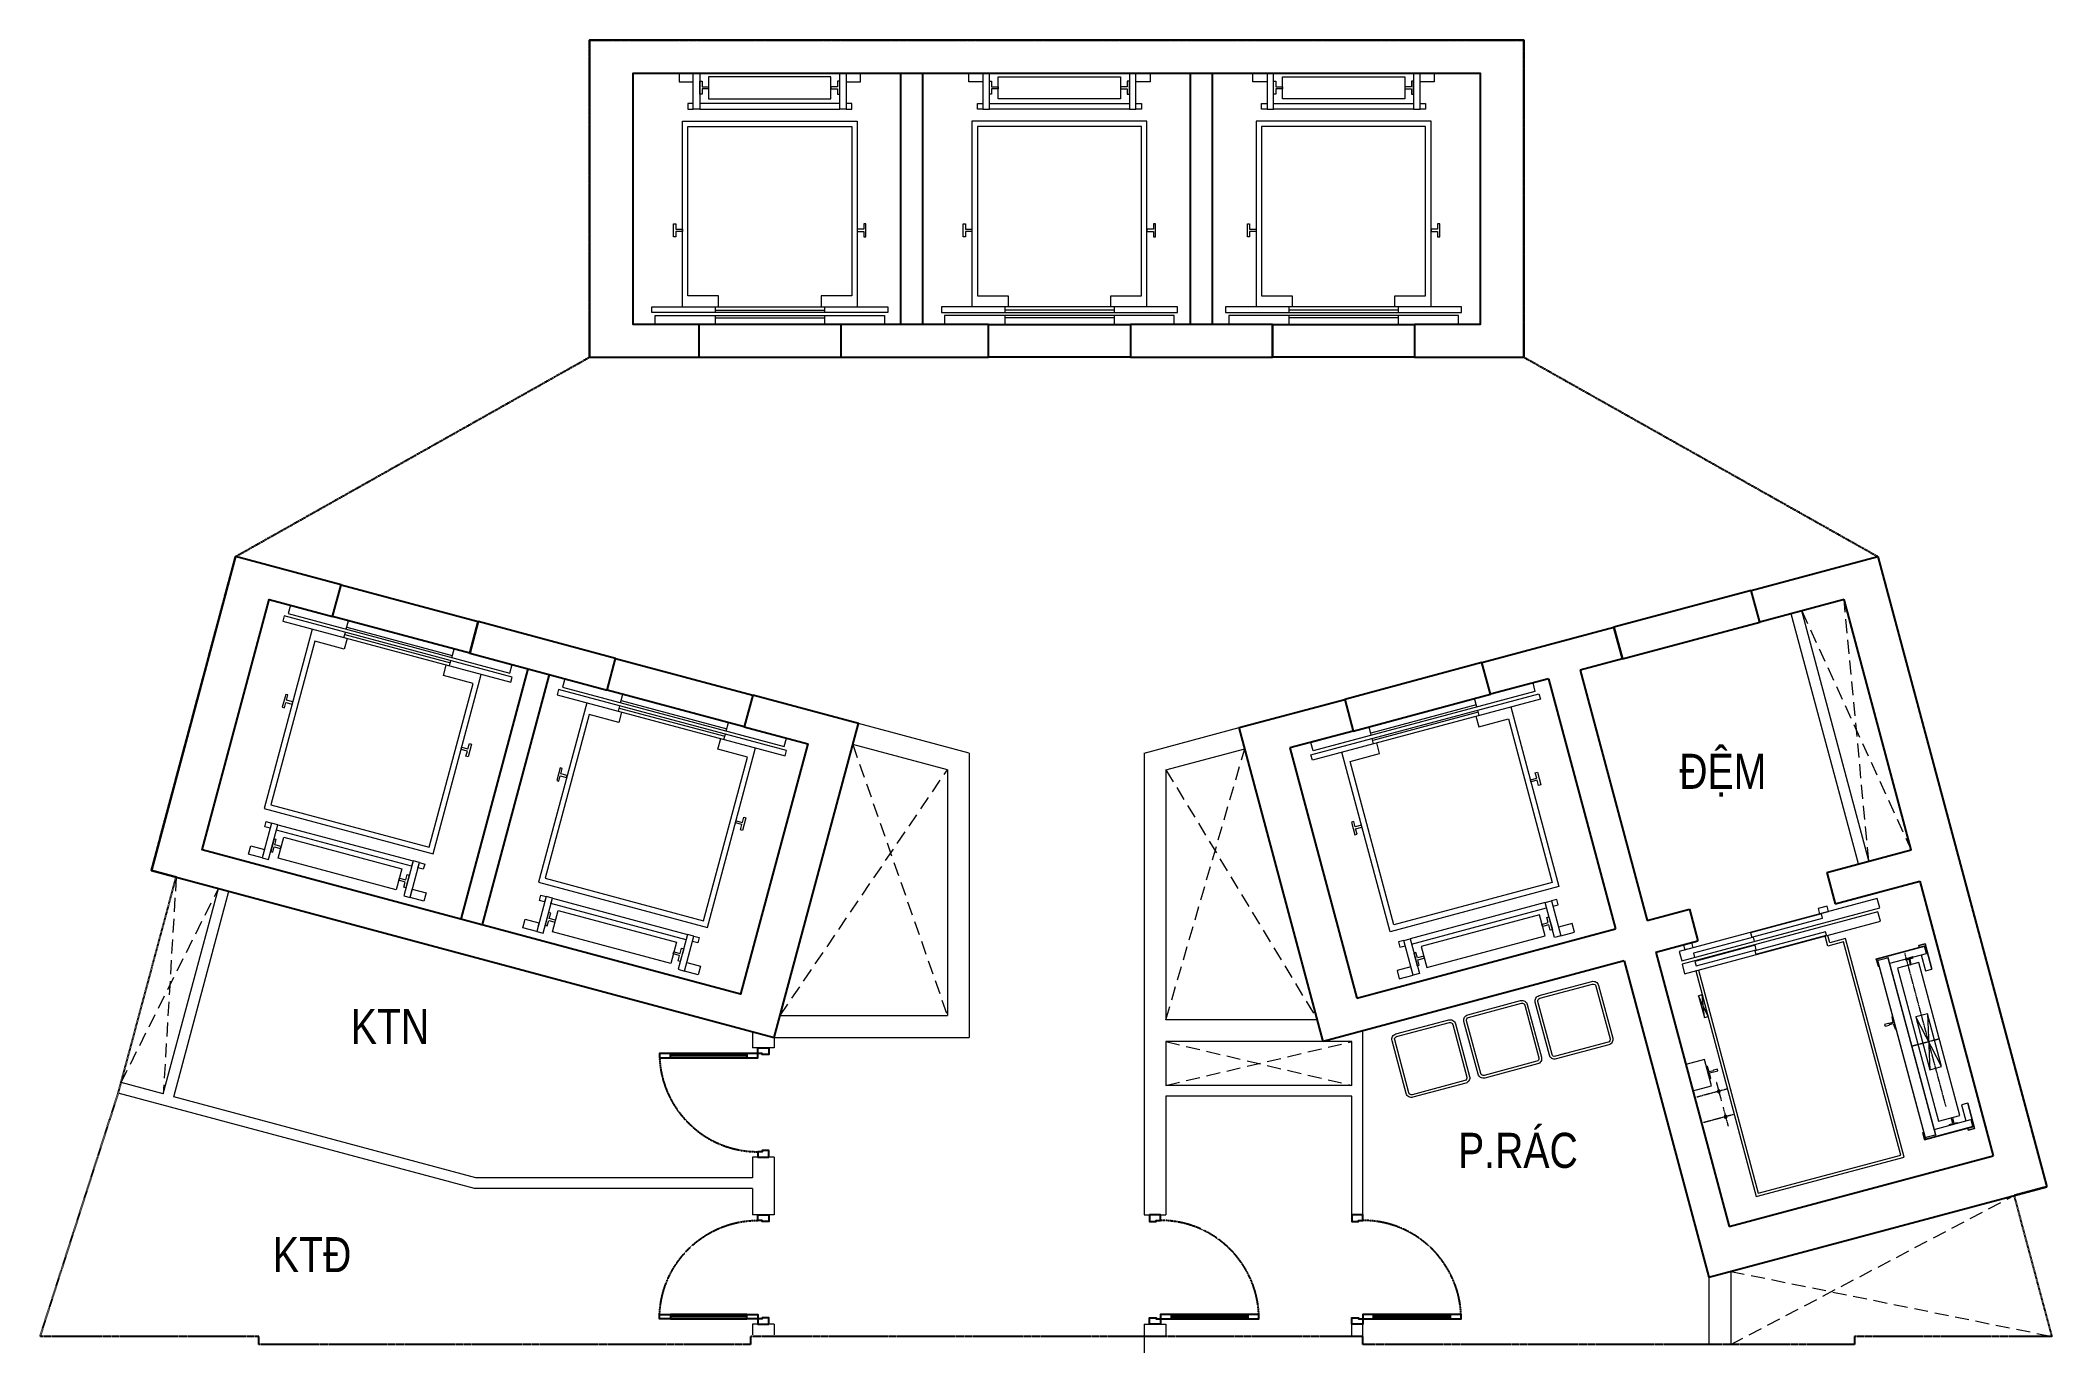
# Model space of a CAD drawing. Header units: millimetres. Extents: x -9300 to 9105, y -12010 to 0.
import ezdxf

# ---------------------------------------------------------------- set-up
doc = ezdxf.new("R2010")
doc.units = ezdxf.units.MM
for name, pattern in [('HIDDEN', [9.525, 6.35, -3.175]), ('XREF MB$0$HIDDEN', [0.375, 0.25, -0.125]), ('Xref.Trục tầng 1$0$CENTER2', [1.125, 0.75, -0.125, 0.125, -0.125])]:
    doc.linetypes.add(name, pattern=pattern)
doc.layers.get('0').update_dxf_attribs({"color": 231})
for name, color, linetype in [('A-CONC', 2, 'Continuous'), ('A-DOOR', 142, 'Continuous'), ('A-FINE', 255, 'Continuous'), ('MDI-BAO-TM', 3, 'HIDDEN')]:
    doc.layers.add(name, color=color, linetype=linetype)
for name, color, linetype, lineweight in [('A-HIDD', 45, 'HIDDEN', 9), ('A-LITE', 9, 'Continuous', 9), ('A-Truc', 10, 'Xref.Trục tầng 1$0$CENTER2', 9), ('A-WALL', 1, 'Continuous', 13), ('KTV-KT-TUONG', 4, 'Continuous', 18), ('NKB-Fur', 44, 'Continuous', 9), ('text', 7, 'Continuous', 20)]:
    doc.layers.add(name, color=color, linetype=linetype, lineweight=lineweight)
doc.styles.add('MDI_Chu Thuong', font='arial.ttf', dxfattribs={"width": 0.8})

# ---------------------------------------------------------------- blocks, each defined once
blk = doc.blocks.new('THANG TÀNG DH_dwg_tm1700x1700mb-2265521-MẶT BẰNG TẦNG 08-11')
for p, q in [((-160, 500), (-110, 500)), ((-130, -500), (-130, 500)), ((-80, 500), (0, 500)), ((-60, -500), (-60, 500)), ((-160, -500), (-110, -500)), ((-80, -500), (0, -500))]:
    blk.add_line(p, q)
at = {"flags": 128}
for points in [[(-110, -1080), (-160, -1080), (-160, 1080), (-110, 1080)], [(-80, 1050), (0, 1050), (0, -1050), (-80, -1050)], [(-2220, 830), (-2300, 830), (-2300, 700), (-2220, 700)], [(-1970, 750), (-2020, 750), (-2020, 700), (-1970, 700)], [(-850, 860), (-800, 860), (-800, 880), (-920, 880), (-920, 860), (-870, 860), (-870, 800), (-850, 800)], [(-1970, 640), (-2020, 640), (-2020, -640), (-1970, -640), (-1970, 640), (-2300, 640), (-2300, 700), (-1970, 700)], [(-2065, 560), (-2265, 560), (-2265, -560), (-2065, -560)], [(-2155, 620), (-2105, 620), (-2105, 640), (-2225, 640), (-2225, 620), (-2175, 620), (-2175, 560), (-2155, 560)], [(-1970, -700), (-2020, -700), (-2020, -750), (-1970, -750), (-1970, -700), (-2300, -700), (-2300, -640), (-1970, -640)], [(-2220, -700), (-2300, -700), (-2300, -830), (-2220, -830)], [(-2155, -620), (-2105, -620), (-2105, -640), (-2225, -640), (-2225, -620), (-2175, -620), (-2175, -560), (-2155, -560)], [(-850, -860), (-800, -860), (-800, -880), (-920, -880), (-920, -860), (-870, -860), (-870, -800), (-850, -800)]]:
    blk.add_lwpolyline(points, close=True, dxfattribs=at)
for points in [[(-160, -800), (-1860, -800), (-1860, 800), (-160, 800)], [(-160, -470), (-260, -470), (-260, -750), (-1810, -750), (-1810, 750), (-260, 750), (-260, 470), (-160, 470)]]:
    blk.add_lwpolyline(points, dxfattribs=at)
blk = doc.blocks.new('A$C8c83b87d')
at = {"layer": 'NKB-Fur'}
for points in [[(250, -300), (-250, -300, -0.414214), (-300, -250), (-300, 250, -0.414214), (-250, 300), (250, 300, -0.414214), (300, 250), (300, -250, -0.414214)], [(250, -275), (-250, -275, -0.414214), (-275, -250), (-275, 250, -0.414214), (-250, 275), (250, 275, -0.414214), (275, 250), (275, -250, -0.414214)]]:
    blk.add_lwpolyline(points, format="xyb", close=True, dxfattribs=at)
blk = doc.blocks.new('THANG TÀNG DH_dwg_MB DH 5T TC 180$0$2_thang maycuon$0$Z$W__23185-2265523-MẶT BẰNG TẦNG 08-11')
at = {"flags": 128}
blk.add_lwpolyline([(57, -89), (-57, -89), (-57, -81), (-4.75, -78), (-4.75, -41.25), (-8, -38), (-8, 0), (8, 0), (8, -38), (4.75, -41.25), (4.75, -78), (57, -81)], close=True, dxfattribs=at)
blk = doc.blocks.new('THANG TÀNG DH_dwg_tm1400x2100mb-2265527-MẶT BẰNG TẦNG 08-11')
for p, q in [((1812, 2080), (1817, 2080)), ((710, 1945), (1210, 1835))]:
    blk.add_line(p, q)
at = {"flags": 128}
for points in [[(325, 2090), (85, 2090), (85, 2030), (103, 2030), (85, 2030), (85, 2090), (325, 2090), (325, 2030), (173, 2030)], [(103, 2080), (108, 2080), (108, 1622), (103, 1622), (103, 2080), (108, 2080), (110, 2080), (118, 2080), (171, 2080), (173, 2080)], [(173, 1732), (173, 2080), (171, 2080), (118, 2080), (110, 2080), (108, 2080)], [(1747, 2030), (1595, 2030), (1595, 2090), (1835, 2090), (1835, 2030), (1817, 2030), (1835, 2030), (1835, 2090), (1595, 2090)], [(1812, 1622), (1817, 1622), (1817, 2080), (1812, 2080), (1810, 2080), (1802, 2080), (1810, 2080), (1812, 2080), (1812, 1622), (1810, 1622), (1802, 1622), (1749, 1622), (1747, 1622), (1747, 1632)], [(1747, 1732), (1747, 2080), (1802, 2080), (1747, 2080)], [(1210, 1945), (1210, 1835), (710, 1835), (710, 1945), (1210, 1945), (710, 1835)], [(120, 1729), (120, 1732), (1800, 1732), (1800, 1729)], [(1800, 1634), (1800, 1638), (1800, 1641), (1800, 1650), (1800, 1713), (1800, 1722), (1800, 1725), (1800, 1729), (120, 1729), (120, 1725), (120, 1722), (120, 1713), (120, 1650), (120, 1641), (120, 1638), (120, 1634)], [(2139, 1750), (2229, 1750), (2229, -105), (2140, -105), (2140, 1750)], [(108, 1622), (110, 1622), (118, 1622), (171, 1622), (173, 1622), (173, 1632)], [(2140, 0), (0, 0), (0, 1400), (2070, 1400), (2070, 1250), (2140, 1250)], [(2140, 25), (25, 25), (25, 1375), (2045, 1375), (2045, 1225), (2140, 1225)], [(2260, 590), (2300, 590), (2300, 20), (2260, 20)], [(2350, -25), (2350, -45), (2400, -45), (2400, 30), (2350, 30)], [(1085, -310), (1085, -132), (1335, -132), (1335, -310)], [(1705, -35), (1910, 0), (1910, -35), (1705, -35), (1705, 0), (1910, -35)]]:
    blk.add_lwpolyline(points, dxfattribs=at)
for points in [[(108, 2076), (108, 2075)], [(182, 1919), (180, 1952), (173, 1952), (173, 1878), (180, 1878), (182, 1911), (204, 1911), (205, 1910), (235, 1910), (235, 1920), (205, 1920), (204, 1919)], [(1685, 1790), (235, 1790), (235, 1990), (1685, 1990)], [(1738, 1919), (1740, 1952), (1747, 1952), (1747, 1878), (1740, 1878), (1738, 1911), (1716, 1911), (1715, 1910), (1685, 1910), (1685, 1920), (1715, 1920), (1716, 1919)], [(2350, 1775), (2350, -100), (2260, -100), (2260, 1775)], [(1800, 1632), (120, 1632), (120, 1634), (1800, 1634)], [(1153, 1632), (1267, 1632), (1267, 1624), (1215, 1620), (1215, 1584), (1218, 1580), (1218, 1542), (1202, 1542), (1202, 1580), (1205, 1584), (1205, 1620), (1153, 1624)], [(2400, 1315), (2400, 1230), (2350, 1230), (2350, 1315)], [(2145, 570), (2145, 1240), (2177, 1240), (2177, 570)], [(2345, 1245), (2345, 575), (2305, 575), (2305, 1245)], [(2224, 585), (2224, 15), (2182, 15), (2182, 585)]]:
    blk.add_lwpolyline(points, close=True, dxfattribs=at)
for centre in [(779, -82), (1020, -82)]:
    blk.add_circle(centre, 13)
at = {"layer": 'A-Truc'}
for p, q in [((347, 1890), (1801, 1890)), ((960, 1980), (960, 1730)), ((779, 0), (779, -290)), ((1020, 0), (1020, -290)), ((869, -82), (689, -82)), ((1110, -82), (930, -82))]:
    blk.add_line(p, q, dxfattribs=at)
at = {"zscale": -1}
blk.add_blockref('THANG TÀNG DH_dwg_MB DH 5T TC 180$0$2_thang maycuon$0$Z$W__23185-2265523-MẶT BẰNG TẦNG 08-11', (1210, -42), dxfattribs=at)
blk = doc.blocks.new('*U11')
blk.add_line((-70, 100), (-70, 800))
for points in [[(-50, 0), (-50, 900), (-90, 900), (-90, 0)], [(-50, 100), (-90, 100), (-90, 800), (-50, 800)], [(-1000, -100), (-940, -100), (-940, -40), (-950, -40), (-950, 0), (-1000, 0)], [(0, -100), (-60, -100), (-60, -40), (-50, -40), (-50, 0), (0, 0)]]:
    blk.add_lwpolyline(points, close=True)
at = {"linetype": 'XREF MB$0$HIDDEN'}
blk.add_arc((-50, 0), 900, 90, 180, dxfattribs=at)
blk = doc.blocks.new('*U14')
blk.add_line((-70, 100), (-70, 800))
for points in [[(-50, 0), (-50, 900), (-90, 900), (-90, 0)], [(-50, 100), (-90, 100), (-90, 800), (-50, 800)], [(-1000, -100), (-940, -100), (-940, -40), (-950, -40), (-950, 0), (-1000, 0)], [(0, -100), (-60, -100), (-60, -40), (-50, -40), (-50, 0), (0, 0)]]:
    blk.add_lwpolyline(points, close=True)
at = {"linetype": 'XREF MB$0$HIDDEN'}
blk.add_arc((-50, 0), 900, 90, 180, dxfattribs=at)
blk = doc.blocks.new('*U12')
blk.add_line((-70, 100), (-70, 800))
for points in [[(-50, 0), (-50, 900), (-90, 900), (-90, 0)], [(-50, 100), (-90, 100), (-90, 800), (-50, 800)], [(-1000, -100), (-940, -100), (-940, -40), (-950, -40), (-950, 0), (-1000, 0)], [(0, -100), (-60, -100), (-60, -40), (-50, -40), (-50, 0), (0, 0)]]:
    blk.add_lwpolyline(points, close=True)
at = {"linetype": 'XREF MB$0$HIDDEN'}
blk.add_arc((-50, 0), 900, 90, 180, dxfattribs=at)
blk = doc.blocks.new('*U13')
blk.add_line((-70, 100), (-70, 800))
for points in [[(-50, 0), (-50, 900), (-90, 900), (-90, 0)], [(-50, 100), (-90, 100), (-90, 800), (-50, 800)], [(-1000, -100), (-940, -100), (-940, -40), (-950, -40), (-950, 0), (-1000, 0)], [(0, -100), (-60, -100), (-60, -40), (-50, -40), (-50, 0), (0, 0)]]:
    blk.add_lwpolyline(points, close=True)
at = {"linetype": 'XREF MB$0$HIDDEN'}
blk.add_arc((-50, 0), 900, 90, 180, dxfattribs=at)

msp = doc.modelspace()

# ---------------------------------------------------------------- linework, layer by layer
at = {"layer": 'A-CONC'}
for p, q in [((-3275, -2600), (-3275, -2900)), ((-1975, -2600), (-1975, -2900)), ((1975, -2600), (1975, -2900)), ((3275, -2600), (3275, -2900)), ((6354, -5035), (7513, -4724)), ((7513, -4724), (9058, -10491)), ((-6625, -5273), (-6547, -4983)), ((6432, -5324), (6354, -5035)), ((6432, -5324), (6354, -5035)), ((7204, -5117), (6432, -5324)), ((7818, -7407), (7204, -5117)), ((-5369, -5609), (-5292, -5319)), ((5176, -5661), (5098, -5371)), ((4500, -5842), (5113, -8131)), ((4790, -5764), (5403, -8054)), ((1669, -6290), (2635, -6031)), ((2635, -6031), (2713, -6321)), ((2439, -9163), (1669, -6290)), ((2713, -6321), (2133, -6476)), ((2133, -6476), (2747, -8765)), ((7045, -7614), (7818, -7407)), ((7045, -7614, 0), (7123, -7903, 0)), ((7123, -7903), (7896, -7696)), ((7896, -7696), (8568, -10208)), ((5403, -8054), (5789, -7950)), ((5789, -7950, 0), (5867, -8240, 0)), ((2747, -8765), (5113, -8131)), ((5481, -8343), (5867, -8240)), ((5192, -8425), (2439, -9163)), ((5192, -8425), (5967, -11319)), ((5481, -8343), (6154, -10855)), ((6154, -10855), (8568, -10208)), ((5967, -11319), (9058, -10491))]:
    msp.add_line(p, q, dxfattribs=at)
for points in [[(-3275, -2600), (-3875, -2600), (-3875, -300), (3875, -300), (3875, -2600), (3275, -2600), (3275, -2900), (4275, -2900), (4275, 0), (-4275, 0), (-4275, -2900), (-3275, -2900)], [(-1975, -2900), (-625, -2900), (-625, -2600), (-1975, -2600)], [(4500, -5842), (3969, -5984), (3891, -5695), (5098, -5371), (5176, -5661), (4790, -5764)]]:
    msp.add_lwpolyline(points, dxfattribs=at)
for points in [[(1975, -2900), (1975, -2600), (675, -2600), (675, -2900)], [(-2780, -5992), (-2858, -6282), (-2278, -6437), (-2892, -8727), (-7818, -7407), (-7204, -5117), (-6625, -5273), (-6547, -4983), (-7513, -4724), (-8283, -7597), (-2584, -9124), (-1814, -6251)], [(-5292, -5319), (-5369, -5609), (-4113, -5946), (-4036, -5656)]]:
    msp.add_lwpolyline(points, close=True, dxfattribs=at)
at = {"layer": 'A-FINE'}
for p, q in [((-1425, -2600), (-1425, -300)), ((-1225, -2600), (-1225, -300)), ((1225, -2600), (1225, -300)), ((1425, -2600), (1425, -300)), ((-1975, -2600), (-3275, -2600)), ((-625, -2600), (675, -2600)), ((1975, -2600), (3275, -2600)), ((-3275, -2900), (-1975, -2900)), ((675, -2900), (-625, -2900)), ((3275, -2900), (1975, -2900)), ((-6547, -4983), (-5292, -5319)), ((6354, -5035), (5098, -5371)), ((-5369, -5609), (-6625, -5273)), ((5176, -5661), (6432, -5324)), ((-4036, -5656), (-2780, -5992)), ((3891, -5695), (2635, -6031)), ((-4838, -5751), (-5451, -8041)), ((-4645, -5803), (-5258, -8092)), ((-2858, -6282), (-4113, -5946)), ((2713, -6321), (3969, -5984))]:
    msp.add_line(p, q, dxfattribs=at)
at = {"layer": 'A-HIDD', "ltscale": 20}
for p, q in [((7431, -7510), (7204, -5117)), ((6818, -5221), (7818, -7407)), ((-1866, -6444), (-1000, -8924)), ((1000, -8963), (1721, -6483)), ((-2530, -8924), (-1000, -6676)), ((1000, -6676), (2386, -8963)), ((-8056, -7658), (-8174, -9641)), ((-8560, -9538), (-7670, -7762)), ((1000, -9163), (2700, -9563)), ((1000, -9563), (2700, -9163)), ((6167, -11935), (8759, -10571)), ((6167, -11265), (9105, -11860))]:
    msp.add_line(p, q, dxfattribs=at)
at = {"layer": 'A-WALL'}
for p, q in [((7335, -7536), (6721, -5247)), ((7431, -7510), (6818, -5221)), ((-800, -6523), (-1814, -6251)), ((800, -6523), (1669, -6290)), ((-1000, -6676), (-1866, -6444)), ((-800, -6523), (-800, -9124)), ((800, -6523), (800, -10749)), ((1000, -6676), (1721, -6483)), ((-1000, -6676), (-1000, -8924)), ((1000, -6676), (1000, -8963)), ((-8174, -9641), (-7670, -7762)), ((-8077, -9667), (-7573, -7787)), ((-2530, -8924), (-1000, -8924)), ((2386, -8963), (1000, -8963)), ((-2784, -9071), (-2784, -9220)), ((-2584, -9124), (-800, -9124)), ((-2584, -9124), (-2584, -9220)), ((1000, -9163), (1000, -9563)), ((2700, -9163), (1000, -9163)), ((2700, -9563), (2700, -9163)), ((2800, -10749), (2800, -9066)), ((-2584, -9220), (-2784, -9220)), ((-8174, -9641), (-8560, -9538)), ((2700, -9563), (1000, -9563)), ((-5327, -10508), (-8586, -9635)), ((-5314, -10408), (-8077, -9667)), ((1000, -9663), (1000, -10749)), ((2700, -9663), (1000, -9663)), ((2700, -10749), (2700, -9663)), ((-2784, -10220), (-2784, -10408)), ((-2584, -10220), (-2784, -10220)), ((-2584, -10220), (-2584, -10749)), ((-2784, -10408), (-5314, -10408)), ((-2784, -10508), (-5327, -10508)), ((-2784, -10508), (-2784, -10749)), ((-2584, -10749), (-2784, -10749)), ((800, -10749), (1000, -10749)), ((2700, -10749), (2800, -10749)), ((5967, -11319), (5967, -11935)), ((6167, -11265), (6167, -11935)), ((-2784, -11749), (-2784, -11845)), ((-2584, -11749), (-2784, -11749)), ((-2584, -11749), (-2584, -11845)), ((800, -11749), (800, -12010)), ((800, -11749), (1000, -11749)), ((1000, -11749), (1000, -11860)), ((2700, -11860), (2700, -11749)), ((2700, -11749), (2800, -11749)), ((2800, -11860), (2800, -11749))]:
    msp.add_line(p, q, dxfattribs=at)
at = {"layer": 'MDI-BAO-TM'}
msp.add_lwpolyline([(-4275, 0), (4275, 0), (4275, -2900), (7513, -4724), (9058, -10491), (8759, -10571), (9104, -11860), (7300, -11860), (7300, -11935), (2800, -11935), (2800, -11860), (-2800, -11860), (-2800, -11935), (-7300, -11935), (-7300, -11860), (-9300, -11860), (-8586, -9635), (-8560, -9538), (-8056, -7658), (-8283, -7597), (-7513, -4724), (-4275, -2900)], close=True, dxfattribs=at)

# ---------------------------------------------------------------- block references
at = {"layer": 'A-DOOR'}
for name, p, xscale, yscale, zscale, rotation in [('*U14', (-2734, -9220), 1.000257109844848, 1.000257109844848, 1.000257109844848, 90), ('*U11', (-2734, -11749), -1.000257109844849, 1.000257109844849, 1.000257109844843, 90), ('*U12', (950, -11749), 1.000257109844847, 1.000257109844847, 1.000257109844847, 270), ('*U13', (2800, -11749), 1.000257109844847, 1.000257109844847, 1.000257109844847, 270)]:
    msp.add_blockref(name, p, dxfattribs=dict(at, xscale=xscale, yscale=yscale, zscale=zscale, rotation=rotation))
at = {"layer": 'A-LITE', "ltscale": 0.3, "zscale": -1}
for p, rotation in [((-2625, -2600), 270.0010288018491), ((3341, -6153), 105.0010288018501)]:
    msp.add_blockref('THANG TÀNG DH_dwg_tm1700x1700mb-2265521-MẶT BẰNG TẦNG 08-11', p, dxfattribs=dict(at, rotation=rotation))
at = {"layer": 'A-LITE', "ltscale": 0.3, "xscale": -1, "zscale": -1}
for name, p, rotation in [('THANG TÀNG DH_dwg_tm1700x1700mb-2265521-MẶT BẰNG TẦNG 08-11', (25, -2600), 89.99897119815093), ('THANG TÀNG DH_dwg_tm1700x1700mb-2265521-MẶT BẰNG TẦNG 08-11', (2625, -2600), 89.99897119815093), ('THANG TÀNG DH_dwg_tm1700x1700mb-2265521-MẶT BẰNG TẦNG 08-11', (-5997, -5441), 254.9989711981499), ('THANG TÀNG DH_dwg_tm1700x1700mb-2265521-MẶT BẰNG TẦNG 08-11', (-3486, -6114), 254.9989711981499), ('THANG TÀNG DH_dwg_tm1400x2100mb-2265527-MẶT BẰNG TẦNG 08-11', (6401, -10581), 285.0000000000418)]:
    msp.add_blockref(name, p, dxfattribs=dict(at, rotation=rotation))
at = {"layer": 'KTV-KT-TUONG', "rotation": 14.99889753206747}
for p in [(4733, -8967), (4081, -9142), (3423, -9318)]:
    msp.add_blockref('A$C8c83b87d', p, dxfattribs=at)

# ---------------------------------------------------------------- texts
at = {"layer": 'text', "color": 7, "style": 'MDI_Chu Thuong', "width": 0.8}
msp.add_text('ĐỆM', height=321, dxfattribs=at).set_placement((5696, -6850, 0))
for s, rotation, p in [('KTN', 359.9983, (-6458, -9184, 0)), ('P.RÁC', 359.9983, (3672, -10318, 0)), ('KTĐ', 0.0017, (-7171, -11272, 0))]:
    msp.add_text(s, height=321, rotation=rotation, dxfattribs=at).set_placement(p)

doc.saveas('drawing.dxf')
